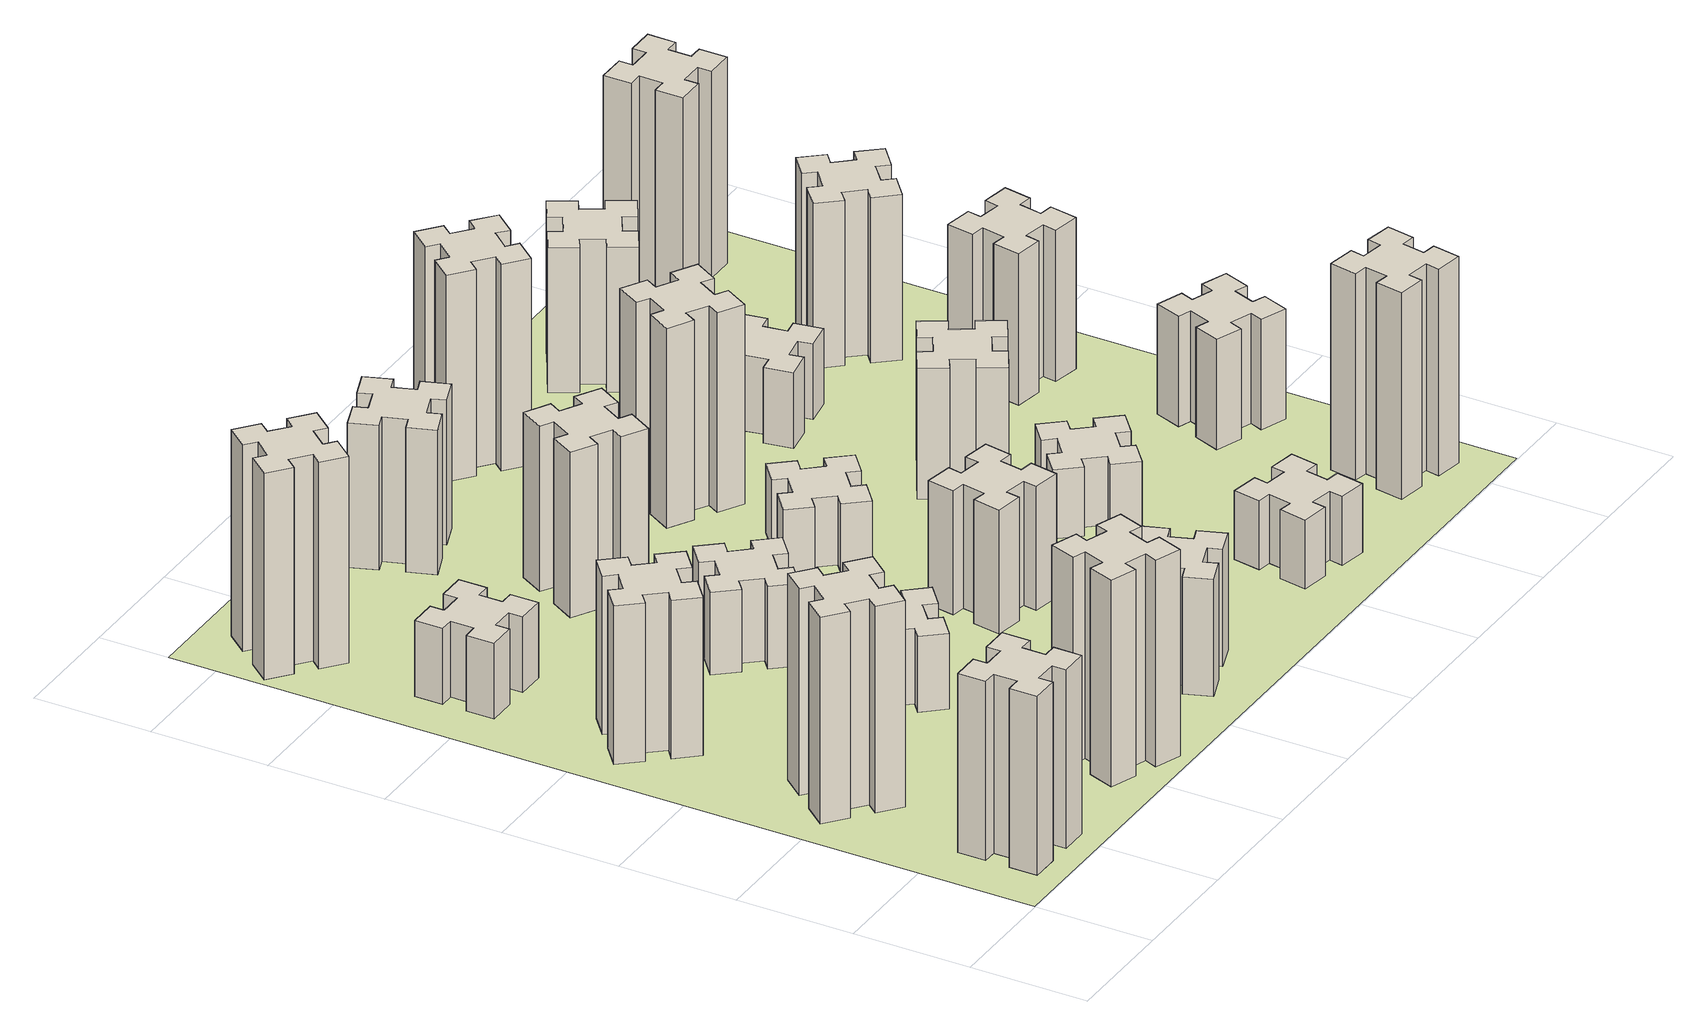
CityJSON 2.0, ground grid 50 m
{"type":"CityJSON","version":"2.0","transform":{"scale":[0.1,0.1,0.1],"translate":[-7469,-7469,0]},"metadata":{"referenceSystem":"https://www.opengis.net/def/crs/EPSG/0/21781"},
"CityObjects":{
"building1":{"type":"Building","attributes":{"class":"1000","function":"1000","usage":"1000","yearOfConstruction":2016,"roofType":"1000","measuredHeight":78,"storeysAboveGround":30,"storeysBelowGround":0},"geometry":[{"type":"Solid","lod":"1","boundaries":[[[[0,1,2,3,4,5,6,7,8,9,10,11,12,13,14,15,16,17,18,19]],[[17,16,20,21]],[[16,15,22,20]],[[15,14,23,22]],[[14,13,24,23]],[[13,12,25,24]],[[12,11,26,25]],[[11,10,27,26]],[[10,9,28,27]],[[9,8,29,28]],[[8,7,30,29]],[[7,6,31,30]],[[6,5,32,31]],[[5,4,33,32]],[[4,3,34,33]],[[3,2,35,34]],[[2,1,36,35]],[[1,0,37,36]],[[0,19,38,37]],[[19,18,39,38]],[[18,17,21,39]],[[24,25,26,27,28,29,30,31,32,33,34,35,36,37,38,39,21,20,22,23]]]]}]},
"building2":{"type":"Building","attributes":{"class":"1000","function":"1000","usage":"1000","yearOfConstruction":2016,"roofType":"1000","measuredHeight":90,"storeysAboveGround":30,"storeysBelowGround":0},"geometry":[{"type":"Solid","lod":"1","boundaries":[[[[40,41,42,43,44,45,46,47,48,49,50,51,52,53,54,55,56,57,58,59]],[[57,56,60,61]],[[56,55,62,60]],[[55,54,63,62]],[[54,53,64,63]],[[53,52,65,64]],[[52,51,66,65]],[[51,50,67,66]],[[50,49,68,67]],[[49,48,69,68]],[[48,47,70,69]],[[47,46,71,70]],[[46,45,72,71]],[[45,44,73,72]],[[44,43,74,73]],[[43,42,75,74]],[[42,41,76,75]],[[41,40,77,76]],[[40,59,78,77]],[[59,58,79,78]],[[58,57,61,79]],[[64,65,66,67,68,69,70,71,72,73,74,75,76,77,78,79,61,60,62,63]]]]}]},
"building3":{"type":"Building","attributes":{"class":"1000","function":"1000","usage":"1000","yearOfConstruction":2016,"roofType":"1000","measuredHeight":69,"storeysAboveGround":30,"storeysBelowGround":0},"geometry":[{"type":"Solid","lod":"1","boundaries":[[[[80,81,82,83,84,85,86,87,88,89,90,91,92,93,94,95,96,97,98,99]],[[97,96,100,101]],[[96,95,102,100]],[[95,94,103,102]],[[94,93,104,103]],[[93,92,105,104]],[[92,91,106,105]],[[91,90,107,106]],[[90,89,108,107]],[[89,88,109,108]],[[88,87,110,109]],[[87,86,111,110]],[[86,85,112,111]],[[85,84,113,112]],[[84,83,114,113]],[[83,82,115,114]],[[82,81,116,115]],[[81,80,117,116]],[[80,99,118,117]],[[99,98,119,118]],[[98,97,101,119]],[[104,105,106,107,108,109,110,111,112,113,114,115,116,117,118,119,101,100,102,103]]]]}]},
"building4":{"type":"Building","attributes":{"class":"1000","function":"1000","usage":"1000","yearOfConstruction":2016,"roofType":"1000","measuredHeight":33,"storeysAboveGround":30,"storeysBelowGround":0},"geometry":[{"type":"Solid","lod":"1","boundaries":[[[[120,121,122,123,124,125,126,127,128,129,130,131,132,133,134,135,136,137,138,139]],[[137,136,140,141]],[[136,135,142,140]],[[135,134,143,142]],[[134,133,144,143]],[[133,132,145,144]],[[132,131,146,145]],[[131,130,147,146]],[[130,129,148,147]],[[129,128,149,148]],[[128,127,150,149]],[[127,126,151,150]],[[126,125,152,151]],[[125,124,153,152]],[[124,123,154,153]],[[123,122,155,154]],[[122,121,156,155]],[[121,120,157,156]],[[120,139,158,157]],[[139,138,159,158]],[[138,137,141,159]],[[144,145,146,147,148,149,150,151,152,153,154,155,156,157,158,159,141,140,142,143]]]]}]},
"building5":{"type":"Building","attributes":{"class":"1000","function":"1000","usage":"1000","yearOfConstruction":2016,"roofType":"1000","measuredHeight":90,"storeysAboveGround":30,"storeysBelowGround":0},"geometry":[{"type":"Solid","lod":"1","boundaries":[[[[160,161,162,163,164,165,166,167,168,169,170,171,172,173,174,175,176,177,178,179]],[[177,176,180,181]],[[176,175,182,180]],[[175,174,183,182]],[[174,173,184,183]],[[173,172,185,184]],[[172,171,186,185]],[[171,170,187,186]],[[170,169,188,187]],[[169,168,189,188]],[[168,167,190,189]],[[167,166,191,190]],[[166,165,192,191]],[[165,164,193,192]],[[164,163,194,193]],[[163,162,195,194]],[[162,161,196,195]],[[161,160,197,196]],[[160,179,198,197]],[[179,178,199,198]],[[178,177,181,199]],[[184,185,186,187,188,189,190,191,192,193,194,195,196,197,198,199,181,180,182,183]]]]}]},
"building6":{"type":"Building","attributes":{"class":"1000","function":"1000","usage":"1000","yearOfConstruction":2016,"roofType":"1000","measuredHeight":90,"storeysAboveGround":30,"storeysBelowGround":0},"geometry":[{"type":"Solid","lod":"1","boundaries":[[[[200,201,202,203,204,205,206,207,208,209,210,211,212,213,214,215,216,217,218,219]],[[217,216,220,221]],[[216,215,222,220]],[[215,214,223,222]],[[214,213,224,223]],[[213,212,225,224]],[[212,211,226,225]],[[211,210,227,226]],[[210,209,228,227]],[[209,208,229,228]],[[208,207,230,229]],[[207,206,231,230]],[[206,205,232,231]],[[205,204,233,232]],[[204,203,234,233]],[[203,202,235,234]],[[202,201,236,235]],[[201,200,237,236]],[[200,219,238,237]],[[219,218,239,238]],[[218,217,221,239]],[[224,225,226,227,228,229,230,231,232,233,234,235,236,237,238,239,221,220,222,223]]]]}]},
"building7":{"type":"Building","attributes":{"class":"1000","function":"1000","usage":"1000","yearOfConstruction":2016,"roofType":"1000","measuredHeight":33,"storeysAboveGround":30,"storeysBelowGround":0},"geometry":[{"type":"Solid","lod":"1","boundaries":[[[[240,241,242,243,244,245,246,247,248,249,250,251,252,253,254,255,256,257,258,259]],[[257,256,260,261]],[[256,255,262,260]],[[255,254,263,262]],[[254,253,264,263]],[[253,252,265,264]],[[252,251,266,265]],[[251,250,267,266]],[[250,249,268,267]],[[249,248,269,268]],[[248,247,270,269]],[[247,246,271,270]],[[246,245,272,271]],[[245,244,273,272]],[[244,243,274,273]],[[243,242,275,274]],[[242,241,276,275]],[[241,240,277,276]],[[240,259,278,277]],[[259,258,279,278]],[[258,257,261,279]],[[264,265,266,267,268,269,270,271,272,273,274,275,276,277,278,279,261,260,262,263]]]]}]},
"building8":{"type":"Building","attributes":{"class":"1000","function":"1000","usage":"1000","yearOfConstruction":2016,"roofType":"1000","measuredHeight":36,"storeysAboveGround":30,"storeysBelowGround":0},"geometry":[{"type":"Solid","lod":"1","boundaries":[[[[280,281,282,283,284,285,286,287,288,289,290,291,292,293,294,295,296,297,298,299]],[[297,296,300,301]],[[296,295,302,300]],[[295,294,303,302]],[[294,293,304,303]],[[293,292,305,304]],[[292,291,306,305]],[[291,290,307,306]],[[290,289,308,307]],[[289,288,309,308]],[[288,287,310,309]],[[287,286,311,310]],[[286,285,312,311]],[[285,284,313,312]],[[284,283,314,313]],[[283,282,315,314]],[[282,281,316,315]],[[281,280,317,316]],[[280,299,318,317]],[[299,298,319,318]],[[298,297,301,319]],[[304,305,306,307,308,309,310,311,312,313,314,315,316,317,318,319,301,300,302,303]]]]}]},
"building9":{"type":"Building","attributes":{"class":"1000","function":"1000","usage":"1000","yearOfConstruction":2016,"roofType":"1000","measuredHeight":51,"storeysAboveGround":30,"storeysBelowGround":0},"geometry":[{"type":"Solid","lod":"1","boundaries":[[[[320,321,322,323,324,325,326,327,328,329,330,331,332,333,334,335,336,337,338,339]],[[337,336,340,341]],[[336,335,342,340]],[[335,334,343,342]],[[334,333,344,343]],[[333,332,345,344]],[[332,331,346,345]],[[331,330,347,346]],[[330,329,348,347]],[[329,328,349,348]],[[328,327,350,349]],[[327,326,351,350]],[[326,325,352,351]],[[325,324,353,352]],[[324,323,354,353]],[[323,322,355,354]],[[322,321,356,355]],[[321,320,357,356]],[[320,339,358,357]],[[339,338,359,358]],[[338,337,341,359]],[[344,345,346,347,348,349,350,351,352,353,354,355,356,357,358,359,341,340,342,343]]]]}]},
"building10":{"type":"Building","attributes":{"class":"1000","function":"1000","usage":"1000","yearOfConstruction":2016,"roofType":"1000","measuredHeight":72,"storeysAboveGround":30,"storeysBelowGround":0},"geometry":[{"type":"Solid","lod":"1","boundaries":[[[[360,361,362,363,364,365,366,367,368,369,370,371,372,373,374,375,376,377,378,379]],[[377,376,380,381]],[[376,375,382,380]],[[375,374,383,382]],[[374,373,384,383]],[[373,372,385,384]],[[372,371,386,385]],[[371,370,387,386]],[[370,369,388,387]],[[369,368,389,388]],[[368,367,390,389]],[[367,366,391,390]],[[366,365,392,391]],[[365,364,393,392]],[[364,363,394,393]],[[363,362,395,394]],[[362,361,396,395]],[[361,360,397,396]],[[360,379,398,397]],[[379,378,399,398]],[[378,377,381,399]],[[384,385,386,387,388,389,390,391,392,393,394,395,396,397,398,399,381,380,382,383]]]]}]},
"building11":{"type":"Building","attributes":{"class":"1000","function":"1000","usage":"1000","yearOfConstruction":2016,"roofType":"1000","measuredHeight":63,"storeysAboveGround":30,"storeysBelowGround":0},"geometry":[{"type":"Solid","lod":"1","boundaries":[[[[400,401,402,403,404,405,406,407,408,409,410,411,412,413,414,415,416,417,418,419]],[[417,416,420,421]],[[416,415,422,420]],[[415,414,423,422]],[[414,413,424,423]],[[413,412,425,424]],[[412,411,426,425]],[[411,410,427,426]],[[410,409,428,427]],[[409,408,429,428]],[[408,407,430,429]],[[407,406,431,430]],[[406,405,432,431]],[[405,404,433,432]],[[404,403,434,433]],[[403,402,435,434]],[[402,401,436,435]],[[401,400,437,436]],[[400,419,438,437]],[[419,418,439,438]],[[418,417,421,439]],[[424,425,426,427,428,429,430,431,432,433,434,435,436,437,438,439,421,420,422,423]]]]}]},
"building12":{"type":"Building","attributes":{"class":"1000","function":"1000","usage":"1000","yearOfConstruction":2016,"roofType":"1000","measuredHeight":54,"storeysAboveGround":30,"storeysBelowGround":0},"geometry":[{"type":"Solid","lod":"1","boundaries":[[[[440,441,442,443,444,445,446,447,448,449,450,451,452,453,454,455,456,457,458,459]],[[457,456,460,461]],[[456,455,462,460]],[[455,454,463,462]],[[454,453,464,463]],[[453,452,465,464]],[[452,451,466,465]],[[451,450,467,466]],[[450,449,468,467]],[[449,448,469,468]],[[448,447,470,469]],[[447,446,471,470]],[[446,445,472,471]],[[445,444,473,472]],[[444,443,474,473]],[[443,442,475,474]],[[442,441,476,475]],[[441,440,477,476]],[[440,459,478,477]],[[459,458,479,478]],[[458,457,461,479]],[[464,465,466,467,468,469,470,471,472,473,474,475,476,477,478,479,461,460,462,463]]]]}]},
"building13":{"type":"Building","attributes":{"class":"1000","function":"1000","usage":"1000","yearOfConstruction":2016,"roofType":"1000","measuredHeight":30,"storeysAboveGround":30,"storeysBelowGround":0},"geometry":[{"type":"Solid","lod":"1","boundaries":[[[[480,481,482,483,484,485,486,487,488,489,490,491,492,493,494,495,496,497,498,499]],[[497,496,500,501]],[[496,495,502,500]],[[495,494,503,502]],[[494,493,504,503]],[[493,492,505,504]],[[492,491,506,505]],[[491,490,507,506]],[[490,489,508,507]],[[489,488,509,508]],[[488,487,510,509]],[[487,486,511,510]],[[486,485,512,511]],[[485,484,513,512]],[[484,483,514,513]],[[483,482,515,514]],[[482,481,516,515]],[[481,480,517,516]],[[480,499,518,517]],[[499,498,519,518]],[[498,497,501,519]],[[504,505,506,507,508,509,510,511,512,513,514,515,516,517,518,519,501,500,502,503]]]]}]},
"building14":{"type":"Building","attributes":{"class":"1000","function":"1000","usage":"1000","yearOfConstruction":2016,"roofType":"1000","measuredHeight":87,"storeysAboveGround":30,"storeysBelowGround":0},"geometry":[{"type":"Solid","lod":"1","boundaries":[[[[520,521,522,523,524,525,526,527,528,529,530,531,532,533,534,535,536,537,538,539]],[[537,536,540,541]],[[536,535,542,540]],[[535,534,543,542]],[[534,533,544,543]],[[533,532,545,544]],[[532,531,546,545]],[[531,530,547,546]],[[530,529,548,547]],[[529,528,549,548]],[[528,527,550,549]],[[527,526,551,550]],[[526,525,552,551]],[[525,524,553,552]],[[524,523,554,553]],[[523,522,555,554]],[[522,521,556,555]],[[521,520,557,556]],[[520,539,558,557]],[[539,538,559,558]],[[538,537,541,559]],[[544,545,546,547,548,549,550,551,552,553,554,555,556,557,558,559,541,540,542,543]]]]}]},
"building15":{"type":"Building","attributes":{"class":"1000","function":"1000","usage":"1000","yearOfConstruction":2016,"roofType":"1000","measuredHeight":30,"storeysAboveGround":30,"storeysBelowGround":0},"geometry":[{"type":"Solid","lod":"1","boundaries":[[[[560,561,562,563,564,565,566,567,568,569,570,571,572,573,574,575,576,577,578,579]],[[577,576,580,581]],[[576,575,582,580]],[[575,574,583,582]],[[574,573,584,583]],[[573,572,585,584]],[[572,571,586,585]],[[571,570,587,586]],[[570,569,588,587]],[[569,568,589,588]],[[568,567,590,589]],[[567,566,591,590]],[[566,565,592,591]],[[565,564,593,592]],[[564,563,594,593]],[[563,562,595,594]],[[562,561,596,595]],[[561,560,597,596]],[[560,579,598,597]],[[579,578,599,598]],[[578,577,581,599]],[[584,585,586,587,588,589,590,591,592,593,594,595,596,597,598,599,581,580,582,583]]]]}]},
"building16":{"type":"Building","attributes":{"class":"1000","function":"1000","usage":"1000","yearOfConstruction":2016,"roofType":"1000","measuredHeight":90,"storeysAboveGround":30,"storeysBelowGround":0},"geometry":[{"type":"Solid","lod":"1","boundaries":[[[[600,601,602,603,604,605,606,607,608,609,610,611,612,613,614,615,616,617,618,619]],[[617,616,620,621]],[[616,615,622,620]],[[615,614,623,622]],[[614,613,624,623]],[[613,612,625,624]],[[612,611,626,625]],[[611,610,627,626]],[[610,609,628,627]],[[609,608,629,628]],[[608,607,630,629]],[[607,606,631,630]],[[606,605,632,631]],[[605,604,633,632]],[[604,603,634,633]],[[603,602,635,634]],[[602,601,636,635]],[[601,600,637,636]],[[600,619,638,637]],[[619,618,639,638]],[[618,617,621,639]],[[624,625,626,627,628,629,630,631,632,633,634,635,636,637,638,639,621,620,622,623]]]]}]},
"building17":{"type":"Building","attributes":{"class":"1000","function":"1000","usage":"1000","yearOfConstruction":2016,"roofType":"1000","measuredHeight":30,"storeysAboveGround":30,"storeysBelowGround":0},"geometry":[{"type":"Solid","lod":"1","boundaries":[[[[640,641,642,643,644,645,646,647,648,649,650,651,652,653,654,655,656,657,658,659]],[[657,656,660,661]],[[656,655,662,660]],[[655,654,663,662]],[[654,653,664,663]],[[653,652,665,664]],[[652,651,666,665]],[[651,650,667,666]],[[650,649,668,667]],[[649,648,669,668]],[[648,647,670,669]],[[647,646,671,670]],[[646,645,672,671]],[[645,644,673,672]],[[644,643,674,673]],[[643,642,675,674]],[[642,641,676,675]],[[641,640,677,676]],[[640,659,678,677]],[[659,658,679,678]],[[658,657,661,679]],[[664,665,666,667,668,669,670,671,672,673,674,675,676,677,678,679,661,660,662,663]]]]}]},
"building18":{"type":"Building","attributes":{"class":"1000","function":"1000","usage":"1000","yearOfConstruction":2016,"roofType":"1000","measuredHeight":57,"storeysAboveGround":30,"storeysBelowGround":0},"geometry":[{"type":"Solid","lod":"1","boundaries":[[[[680,681,682,683,684,685,686,687,688,689,690,691,692,693,694,695,696,697,698,699]],[[697,696,700,701]],[[696,695,702,700]],[[695,694,703,702]],[[694,693,704,703]],[[693,692,705,704]],[[692,691,706,705]],[[691,690,707,706]],[[690,689,708,707]],[[689,688,709,708]],[[688,687,710,709]],[[687,686,711,710]],[[686,685,712,711]],[[685,684,713,712]],[[684,683,714,713]],[[683,682,715,714]],[[682,681,716,715]],[[681,680,717,716]],[[680,699,718,717]],[[699,698,719,718]],[[698,697,701,719]],[[704,705,706,707,708,709,710,711,712,713,714,715,716,717,718,719,701,700,702,703]]]]}]},
"building19":{"type":"Building","attributes":{"class":"1000","function":"1000","usage":"1000","yearOfConstruction":2016,"roofType":"1000","measuredHeight":33,"storeysAboveGround":30,"storeysBelowGround":0},"geometry":[{"type":"Solid","lod":"1","boundaries":[[[[720,721,722,723,724,725,726,727,728,729,730,731,732,733,734,735,736,737,738,739]],[[737,736,740,741]],[[736,735,742,740]],[[735,734,743,742]],[[734,733,744,743]],[[733,732,745,744]],[[732,731,746,745]],[[731,730,747,746]],[[730,729,748,747]],[[729,728,749,748]],[[728,727,750,749]],[[727,726,751,750]],[[726,725,752,751]],[[725,724,753,752]],[[724,723,754,753]],[[723,722,755,754]],[[722,721,756,755]],[[721,720,757,756]],[[720,739,758,757]],[[739,738,759,758]],[[738,737,741,759]],[[744,745,746,747,748,749,750,751,752,753,754,755,756,757,758,759,741,740,742,743]]]]}]},
"building20":{"type":"Building","attributes":{"class":"1000","function":"1000","usage":"1000","yearOfConstruction":2016,"roofType":"1000","measuredHeight":90,"storeysAboveGround":30,"storeysBelowGround":0},"geometry":[{"type":"Solid","lod":"1","boundaries":[[[[760,761,762,763,764,765,766,767,768,769,770,771,772,773,774,775,776,777,778,779]],[[777,776,780,781]],[[776,775,782,780]],[[775,774,783,782]],[[774,773,784,783]],[[773,772,785,784]],[[772,771,786,785]],[[771,770,787,786]],[[770,769,788,787]],[[769,768,789,788]],[[768,767,790,789]],[[767,766,791,790]],[[766,765,792,791]],[[765,764,793,792]],[[764,763,794,793]],[[763,762,795,794]],[[762,761,796,795]],[[761,760,797,796]],[[760,779,798,797]],[[779,778,799,798]],[[778,777,781,799]],[[784,785,786,787,788,789,790,791,792,793,794,795,796,797,798,799,781,780,782,783]]]]}]},
"building21":{"type":"Building","attributes":{"class":"1000","function":"1000","usage":"1000","yearOfConstruction":2016,"roofType":"1000","measuredHeight":63,"storeysAboveGround":30,"storeysBelowGround":0},"geometry":[{"type":"Solid","lod":"1","boundaries":[[[[800,801,802,803,804,805,806,807,808,809,810,811,812,813,814,815,816,817,818,819]],[[817,816,820,821]],[[816,815,822,820]],[[815,814,823,822]],[[814,813,824,823]],[[813,812,825,824]],[[812,811,826,825]],[[811,810,827,826]],[[810,809,828,827]],[[809,808,829,828]],[[808,807,830,829]],[[807,806,831,830]],[[806,805,832,831]],[[805,804,833,832]],[[804,803,834,833]],[[803,802,835,834]],[[802,801,836,835]],[[801,800,837,836]],[[800,819,838,837]],[[819,818,839,838]],[[818,817,821,839]],[[824,825,826,827,828,829,830,831,832,833,834,835,836,837,838,839,821,820,822,823]]]]}]},
"building22":{"type":"Building","attributes":{"class":"1000","function":"1000","usage":"1000","yearOfConstruction":2016,"roofType":"1000","measuredHeight":48,"storeysAboveGround":30,"storeysBelowGround":0},"geometry":[{"type":"Solid","lod":"1","boundaries":[[[[840,841,842,843,844,845,846,847,848,849,850,851,852,853,854,855,856,857,858,859]],[[857,856,860,861]],[[856,855,862,860]],[[855,854,863,862]],[[854,853,864,863]],[[853,852,865,864]],[[852,851,866,865]],[[851,850,867,866]],[[850,849,868,867]],[[849,848,869,868]],[[848,847,870,869]],[[847,846,871,870]],[[846,845,872,871]],[[845,844,873,872]],[[844,843,874,873]],[[843,842,875,874]],[[842,841,876,875]],[[841,840,877,876]],[[840,859,878,877]],[[859,858,879,878]],[[858,857,861,879]],[[864,865,866,867,868,869,870,871,872,873,874,875,876,877,878,879,861,860,862,863]]]]}]},
"building23":{"type":"Building","attributes":{"class":"1000","function":"1000","usage":"1000","yearOfConstruction":2016,"roofType":"1000","measuredHeight":66,"storeysAboveGround":30,"storeysBelowGround":0},"geometry":[{"type":"Solid","lod":"1","boundaries":[[[[880,881,882,883,884,885,886,887,888,889,890,891,892,893,894,895,896,897,898,899]],[[897,896,900,901]],[[896,895,902,900]],[[895,894,903,902]],[[894,893,904,903]],[[893,892,905,904]],[[892,891,906,905]],[[891,890,907,906]],[[890,889,908,907]],[[889,888,909,908]],[[888,887,910,909]],[[887,886,911,910]],[[886,885,912,911]],[[885,884,913,912]],[[884,883,914,913]],[[883,882,915,914]],[[882,881,916,915]],[[881,880,917,916]],[[880,899,918,917]],[[899,898,919,918]],[[898,897,901,919]],[[904,905,906,907,908,909,910,911,912,913,914,915,916,917,918,919,901,900,902,903]]]]}]},
"building24":{"type":"Building","attributes":{"class":"1000","function":"1000","usage":"1000","yearOfConstruction":2016,"roofType":"1000","measuredHeight":72,"storeysAboveGround":30,"storeysBelowGround":0},"geometry":[{"type":"Solid","lod":"1","boundaries":[[[[920,921,922,923,924,925,926,927,928,929,930,931,932,933,934,935,936,937,938,939]],[[937,936,940,941]],[[936,935,942,940]],[[935,934,943,942]],[[934,933,944,943]],[[933,932,945,944]],[[932,931,946,945]],[[931,930,947,946]],[[930,929,948,947]],[[929,928,949,948]],[[928,927,950,949]],[[927,926,951,950]],[[926,925,952,951]],[[925,924,953,952]],[[924,923,954,953]],[[923,922,955,954]],[[922,921,956,955]],[[921,920,957,956]],[[920,939,958,957]],[[939,938,959,958]],[[938,937,941,959]],[[944,945,946,947,948,949,950,951,952,953,954,955,956,957,958,959,941,940,942,943]]]]}]},
"building25":{"type":"Building","attributes":{"class":"1000","function":"1000","usage":"1000","yearOfConstruction":2016,"roofType":"1000","measuredHeight":90,"storeysAboveGround":30,"storeysBelowGround":0},"geometry":[{"type":"Solid","lod":"1","boundaries":[[[[960,961,962,963,964,965,966,967,968,969,970,971,972,973,974,975,976,977,978,979]],[[977,976,980,981]],[[976,975,982,980]],[[975,974,983,982]],[[974,973,984,983]],[[973,972,985,984]],[[972,971,986,985]],[[971,970,987,986]],[[970,969,988,987]],[[969,968,989,988]],[[968,967,990,989]],[[967,966,991,990]],[[966,965,992,991]],[[965,964,993,992]],[[964,963,994,993]],[[963,962,995,994]],[[962,961,996,995]],[[961,960,997,996]],[[960,979,998,997]],[[979,978,999,998]],[[978,977,981,999]],[[984,985,986,987,988,989,990,991,992,993,994,995,996,997,998,999,981,980,982,983]]]]}]},
"landuse1":{"type":"LandUse","attributes":{"name":"plot1","function":"1010"},"geometry":[{"type":"MultiSurface","lod":"1","boundaries":[[[1000,1001,1002,1003]]]}]}
},
"vertices":[
[265,325,0],[265,225,0],[205,225,0],[205,105,0],[325,105,0],[325,165,0],[425,165,0],[425,105,0],[545,105,0],[545,225,0],[485,225,0],[485,325,0],[545,325,0],[545,445,0],[425,445,0],[425,385,0],[325,385,0],[325,445,0],[205,445,0],[205,325,0],[325,385,780],[325,445,780],[425,385,780],[425,445,780],[545,445,780],[545,325,780],[485,325,780],[485,225,780],[545,225,780],[545,105,780],[425,105,780],[425,165,780],[325,165,780],[325,105,780],[205,105,780],[205,225,780],[265,225,780],[265,325,780],[205,325,780],[205,445,780],
[484,1067,0],[408,1132,0],[446,1178,0],[354,1255,0],[277,1163,0],[323,1124,0],[259,1048,0],[213,1086,0],[136,994,0],[228,917,0],[266,963,0],[343,899,0],[304,853,0],[396,776,0],[473,868,0],[427,906,0],[492,983,0],[538,944,0],[615,1036,0],[523,1113,0],[492,983,900],[538,944,900],[427,906,900],[473,868,900],[396,776,900],[304,853,900],[343,899,900],[266,963,900],[228,917,900],[136,994,900],[213,1086,900],[259,1048,900],[323,1124,900],[277,1163,900],[354,1255,900],[446,1178,900],[408,1132,900],[484,1067,900],[523,1113,900],[615,1036,900],
[492,1888,0],[427,1964,0],[473,2003,0],[396,2095,0],[304,2018,0],[343,1972,0],[266,1907,0],[228,1953,0],[136,1876,0],[213,1784,0],[259,1823,0],[323,1746,0],[277,1708,0],[354,1616,0],[446,1693,0],[408,1739,0],[484,1803,0],[523,1757,0],[615,1834,0],[538,1926,0],[484,1803,690],[523,1757,690],[408,1739,690],[446,1693,690],[354,1616,690],[277,1708,690],[323,1746,690],[259,1823,690],[213,1784,690],[136,1876,690],[228,1953,690],[266,1907,690],[343,1972,690],[304,2018,690],[396,2095,690],[473,2003,690],[427,1964,690],[492,1888,690],[538,1926,690],[615,1834,690],
[485,2545,0],[485,2645,0],[545,2645,0],[545,2765,0],[425,2765,0],[425,2705,0],[325,2705,0],[325,2765,0],[205,2765,0],[205,2645,0],[265,2645,0],[265,2545,0],[205,2545,0],[205,2425,0],[325,2425,0],[325,2485,0],[425,2485,0],[425,2425,0],[545,2425,0],[545,2545,0],[425,2485,330],[425,2425,330],[325,2485,330],[325,2425,330],[205,2425,330],[205,2545,330],[265,2545,330],[265,2645,330],[205,2645,330],[205,2765,330],[325,2765,330],[325,2705,330],[425,2705,330],[425,2765,330],[545,2765,330],[545,2645,330],[485,2645,330],[485,2545,330],[545,2545,330],[545,2425,330],
[1029,360,0],[995,266,0],[939,287,0],[897,174,0],[1010,133,0],[1031,189,0],[1125,155,0],[1104,99,0],[1217,57,0],[1258,170,0],[1202,191,0],[1236,285,0],[1292,264,0],[1333,377,0],[1220,418,0],[1200,362,0],[1106,396,0],[1127,452,0],[1014,493,0],[973,380,0],[1106,396,900],[1127,452,900],[1200,362,900],[1220,418,900],[1333,377,900],[1292,264,900],[1236,285,900],[1202,191,900],[1258,170,900],[1217,57,900],[1104,99,900],[1125,155,900],[1031,189,900],[1010,133,900],[897,174,900],[939,287,900],[995,266,900],[1029,360,900],[973,380,900],[1014,493,900],
[384,3387,0],[308,3452,0],[346,3498,0],[254,3575,0],[177,3483,0],[223,3444,0],[159,3368,0],[113,3406,0],[36,3314,0],[128,3237,0],[166,3283,0],[243,3219,0],[204,3173,0],[296,3096,0],[373,3188,0],[327,3226,0],[392,3303,0],[438,3264,0],[515,3356,0],[423,3433,0],[392,3303,900],[438,3264,900],[327,3226,900],[373,3188,900],[296,3096,900],[204,3173,900],[243,3219,900],[166,3283,900],[128,3237,900],[36,3314,900],[113,3406,900],[159,3368,900],[223,3444,900],[177,3483,900],[254,3575,900],[346,3498,900],[308,3452,900],[384,3387,900],[423,3433,900],[515,3356,900],
[1083,1332,0],[1006,1267,0],[968,1313,0],[876,1236,0],[953,1144,0],[999,1183,0],[1063,1106,0],[1017,1068,0],[1094,976,0],[1186,1053,0],[1148,1099,0],[1224,1163,0],[1263,1117,0],[1355,1194,0],[1278,1286,0],[1232,1248,0],[1167,1324,0],[1213,1363,0],[1136,1455,0],[1044,1378,0],[1167,1324,330],[1213,1363,330],[1232,1248,330],[1278,1286,330],[1355,1194,330],[1263,1117,330],[1224,1163,330],[1148,1099,330],[1186,1053,330],[1094,976,330],[1017,1068,330],[1063,1106,330],[999,1183,330],[953,1144,330],[876,1236,330],[968,1313,330],[1006,1267,330],[1083,1332,330],[1044,1378,330],[1136,1455,330],
[1083,1972,0],[1006,1907,0],[968,1953,0],[876,1876,0],[953,1784,0],[999,1823,0],[1063,1746,0],[1017,1708,0],[1094,1616,0],[1186,1693,0],[1148,1739,0],[1224,1803,0],[1263,1757,0],[1355,1834,0],[1278,1926,0],[1232,1888,0],[1167,1964,0],[1213,2003,0],[1136,2095,0],[1044,2018,0],[1167,1964,360],[1213,2003,360],[1232,1888,360],[1278,1926,360],[1355,1834,360],[1263,1757,360],[1224,1803,360],[1148,1739,360],[1186,1693,360],[1094,1616,360],[1017,1708,360],[1063,1746,360],[999,1823,360],[953,1784,360],[876,1876,360],[968,1953,360],[1006,1907,360],[1083,1972,360],[1044,2018,360],[1136,2095,360],
[1765,496,0],[1671,462,0],[1650,518,0],[1537,477,0],[1579,364,0],[1635,385,0],[1669,291,0],[1613,270,0],[1654,157,0],[1767,199,0],[1746,255,0],[1840,289,0],[1860,233,0],[1973,274,0],[1932,387,0],[1876,366,0],[1842,460,0],[1898,480,0],[1857,593,0],[1744,552,0],[1842,460,510],[1898,480,510],[1876,366,510],[1932,387,510],[1973,274,510],[1860,233,510],[1840,289,510],[1746,255,510],[1767,199,510],[1654,157,510],[1613,270,510],[1669,291,510],[1635,385,510],[1579,364,510],[1537,477,510],[1650,518,510],[1671,462,510],[1765,496,510],[1744,552,510],[1857,593,510],
[1314,2666,0],[1227,2716,0],[1257,2768,0],[1153,2828,0],[1093,2724,0],[1145,2694,0],[1095,2607,0],[1043,2637,0],[983,2533,0],[1087,2473,0],[1117,2525,0],[1204,2475,0],[1174,2423,0],[1278,2363,0],[1338,2467,0],[1286,2497,0],[1336,2584,0],[1388,2554,0],[1448,2658,0],[1344,2718,0],[1336,2584,720],[1388,2554,720],[1286,2497,720],[1338,2467,720],[1278,2363,720],[1174,2423,720],[1204,2475,720],[1117,2525,720],[1087,2473,720],[983,2533,720],[1043,2637,720],[1095,2607,720],[1145,2694,720],[1093,2724,720],[1153,2828,720],[1257,2768,720],[1227,2716,720],[1314,2666,720],[1344,2718,720],[1448,2658,720],
[1125,3456,0],[1031,3422,0],[1010,3478,0],[897,3437,0],[939,3324,0],[995,3345,0],[1029,3251,0],[973,3230,0],[1014,3117,0],[1127,3159,0],[1106,3215,0],[1200,3249,0],[1220,3193,0],[1333,3234,0],[1292,3347,0],[1236,3326,0],[1202,3420,0],[1258,3440,0],[1217,3553,0],[1104,3512,0],[1202,3420,630],[1258,3440,630],[1236,3326,630],[1292,3347,630],[1333,3234,630],[1220,3193,630],[1200,3249,630],[1106,3215,630],[1127,3159,630],[1014,3117,630],[973,3230,630],[1029,3251,630],[995,3345,630],[939,3324,630],[897,3437,630],[1010,3478,630],[1031,3422,630],[1125,3456,630],[1104,3512,630],[1217,3553,630],
[1955,1147,0],[1972,1245,0],[2031,1235,0],[2052,1353,0],[1934,1374,0],[1924,1315,0],[1825,1332,0],[1836,1391,0],[1717,1412,0],[1697,1294,0],[1756,1284,0],[1738,1185,0],[1679,1196,0],[1658,1077,0],[1777,1057,0],[1787,1116,0],[1885,1098,0],[1875,1039,0],[1993,1018,0],[2014,1137,0],[1885,1098,540],[1875,1039,540],[1787,1116,540],[1777,1057,540],[1658,1077,540],[1679,1196,540],[1738,1185,540],[1756,1284,540],[1697,1294,540],[1717,1412,540],[1836,1391,540],[1825,1332,540],[1924,1315,540],[1934,1374,540],[2052,1353,540],[2031,1235,540],[1972,1245,540],[1955,1147,540],[2014,1137,540],[1993,1018,540],
[1972,1988,0],[1907,2064,0],[1953,2103,0],[1876,2195,0],[1784,2118,0],[1823,2072,0],[1746,2007,0],[1708,2053,0],[1616,1976,0],[1693,1884,0],[1739,1923,0],[1803,1846,0],[1757,1808,0],[1834,1716,0],[1926,1793,0],[1888,1839,0],[1964,1903,0],[2003,1857,0],[2095,1934,0],[2018,2026,0],[1964,1903,300],[2003,1857,300],[1888,1839,300],[1926,1793,300],[1834,1716,300],[1757,1808,300],[1803,1846,300],[1739,1923,300],[1693,1884,300],[1616,1976,300],[1708,2053,300],[1746,2007,300],[1823,2072,300],[1784,2118,300],[1876,2195,300],[1953,2103,300],[1907,2064,300],[1972,1988,300],[2018,2026,300],[2095,1934,300],
[2026,2497,0],[2076,2584,0],[2128,2554,0],[2188,2658,0],[2084,2718,0],[2054,2666,0],[1967,2716,0],[1997,2768,0],[1893,2828,0],[1833,2724,0],[1885,2694,0],[1835,2607,0],[1783,2637,0],[1723,2533,0],[1827,2473,0],[1857,2525,0],[1944,2475,0],[1914,2423,0],[2018,2363,0],[2078,2467,0],[1944,2475,870],[1914,2423,870],[1857,2525,870],[1827,2473,870],[1723,2533,870],[1783,2637,870],[1835,2607,870],[1885,2694,870],[1833,2724,870],[1893,2828,870],[1997,2768,870],[1967,2716,870],[2054,2666,870],[2084,2718,870],[2188,2658,870],[2128,2554,870],[2076,2584,870],[2026,2497,870],[2078,2467,870],[2018,2363,870],
[2596,444,0],[2578,345,0],[2519,356,0],[2498,237,0],[2617,217,0],[2627,276,0],[2725,258,0],[2715,199,0],[2833,178,0],[2854,297,0],[2795,307,0],[2812,405,0],[2871,395,0],[2892,513,0],[2774,534,0],[2764,475,0],[2665,492,0],[2676,551,0],[2557,572,0],[2537,454,0],[2665,492,300],[2676,551,300],[2764,475,300],[2774,534,300],[2892,513,300],[2871,395,300],[2812,405,300],[2795,307,300],[2854,297,300],[2833,178,300],[2715,199,300],[2725,258,300],[2627,276,300],[2617,217,300],[2498,237,300],[2519,356,300],[2578,345,300],[2596,444,300],[2537,454,300],[2557,572,300],
[1746,3383,0],[1823,3319,0],[1784,3273,0],[1876,3196,0],[1953,3288,0],[1907,3326,0],[1972,3403,0],[2018,3364,0],[2095,3456,0],[2003,3533,0],[1964,3487,0],[1888,3552,0],[1926,3598,0],[1834,3675,0],[1757,3583,0],[1803,3544,0],[1739,3468,0],[1693,3506,0],[1616,3414,0],[1708,3337,0],[1739,3468,900],[1693,3506,900],[1803,3544,900],[1757,3583,900],[1834,3675,900],[1926,3598,900],[1888,3552,900],[1964,3487,900],[2003,3533,900],[2095,3456,900],[2018,3364,900],[1972,3403,900],[1907,3326,900],[1953,3288,900],[1876,3196,900],[1784,3273,900],[1823,3319,900],[1746,3383,900],[1708,3337,900],[1616,3414,900],
[2628,1099,0],[2704,1163,0],[2743,1117,0],[2835,1194,0],[2758,1286,0],[2712,1248,0],[2647,1324,0],[2693,1363,0],[2616,1455,0],[2524,1378,0],[2563,1332,0],[2486,1267,0],[2448,1313,0],[2356,1236,0],[2433,1144,0],[2479,1183,0],[2543,1106,0],[2497,1068,0],[2574,976,0],[2666,1053,0],[2543,1106,300],[2497,1068,300],[2479,1183,300],[2433,1144,300],[2356,1236,300],[2448,1313,300],[2486,1267,300],[2563,1332,300],[2524,1378,300],[2616,1455,300],[2693,1363,300],[2647,1324,300],[2712,1248,300],[2758,1286,300],[2835,1194,300],[2743,1117,300],[2704,1163,300],[2628,1099,300],[2666,1053,300],[2574,976,300],
[2584,1876,0],[2497,1826,0],[2467,1878,0],[2363,1818,0],[2423,1714,0],[2475,1744,0],[2525,1657,0],[2473,1627,0],[2533,1523,0],[2637,1583,0],[2607,1635,0],[2694,1685,0],[2724,1633,0],[2828,1693,0],[2768,1797,0],[2716,1767,0],[2666,1854,0],[2718,1884,0],[2658,1988,0],[2554,1928,0],[2666,1854,570],[2718,1884,570],[2716,1767,570],[2768,1797,570],[2828,1693,570],[2724,1633,570],[2694,1685,570],[2607,1635,570],[2637,1583,570],[2533,1523,570],[2473,1627,570],[2525,1657,570],[2475,1744,570],[2423,1714,570],[2363,1818,570],[2467,1878,570],[2497,1826,570],[2584,1876,570],[2554,1928,570],[2658,1988,570],
[2478,2625,0],[2496,2527,0],[2437,2517,0],[2457,2398,0],[2576,2419,0],[2565,2478,0],[2664,2496,0],[2674,2437,0],[2792,2457,0],[2771,2576,0],[2712,2565,0],[2695,2664,0],[2754,2674,0],[2733,2792,0],[2615,2771,0],[2625,2712,0],[2527,2695,0],[2517,2754,0],[2398,2733,0],[2419,2615,0],[2527,2695,330],[2517,2754,330],[2625,2712,330],[2615,2771,330],[2733,2792,330],[2754,2674,330],[2695,2664,330],[2712,2565,330],[2771,2576,330],[2792,2457,330],[2674,2437,330],[2664,2496,330],[2565,2478,330],[2576,2419,330],[2457,2398,330],[2437,2517,330],[2496,2527,330],[2478,2625,330],[2419,2615,330],[2398,2733,330],
[3504,475,0],[3405,492,0],[3416,551,0],[3297,572,0],[3277,454,0],[3336,444,0],[3318,345,0],[3259,356,0],[3238,237,0],[3357,217,0],[3367,276,0],[3465,258,0],[3455,199,0],[3573,178,0],[3594,297,0],[3535,307,0],[3552,405,0],[3611,395,0],[3632,513,0],[3514,534,0],[3552,405,900],[3611,395,900],[3535,307,900],[3594,297,900],[3573,178,900],[3455,199,900],[3465,258,900],[3367,276,900],[3357,217,900],[3238,237,900],[3259,356,900],[3318,345,900],[3336,444,900],[3277,454,900],[3297,572,900],[3416,551,900],[3405,492,900],[3504,475,900],[3514,534,900],[3632,513,900],
[2716,3347,0],[2666,3434,0],[2718,3464,0],[2658,3568,0],[2554,3508,0],[2584,3456,0],[2497,3406,0],[2467,3458,0],[2363,3398,0],[2423,3294,0],[2475,3324,0],[2525,3237,0],[2473,3207,0],[2533,3103,0],[2637,3163,0],[2607,3215,0],[2694,3265,0],[2724,3213,0],[2828,3273,0],[2768,3377,0],[2694,3265,630],[2724,3213,630],[2607,3215,630],[2637,3163,630],[2533,3103,630],[2473,3207,630],[2525,3237,630],[2475,3324,630],[2423,3294,630],[2363,3398,630],[2467,3458,630],[2497,3406,630],[2584,3456,630],[2554,3508,630],[2658,3568,630],[2718,3464,630],[2666,3434,630],[2716,3347,630],[2768,3377,630],[2828,3273,630],
[3351,1029,0],[3445,995,0],[3424,939,0],[3537,897,0],[3578,1010,0],[3522,1031,0],[3556,1125,0],[3612,1104,0],[3653,1217,0],[3540,1258,0],[3520,1202,0],[3426,1236,0],[3447,1292,0],[3334,1333,0],[3293,1220,0],[3349,1200,0],[3315,1106,0],[3259,1127,0],[3217,1014,0],[3330,973,0],[3315,1106,480],[3259,1127,480],[3349,1200,480],[3293,1220,480],[3334,1333,480],[3447,1292,480],[3426,1236,480],[3520,1202,480],[3540,1258,480],[3653,1217,480],[3612,1104,480],[3556,1125,480],[3522,1031,480],[3578,1010,480],[3537,897,480],[3424,939,480],[3445,995,480],[3351,1029,480],[3330,973,480],[3217,1014,480],
[3267,1856,0],[3365,1838,0],[3355,1779,0],[3473,1758,0],[3494,1877,0],[3435,1887,0],[3452,1985,0],[3511,1975,0],[3532,2093,0],[3414,2114,0],[3404,2055,0],[3305,2072,0],[3316,2131,0],[3197,2152,0],[3177,2034,0],[3236,2024,0],[3218,1925,0],[3159,1936,0],[3138,1817,0],[3257,1797,0],[3218,1925,660],[3159,1936,660],[3236,2024,660],[3177,2034,660],[3197,2152,660],[3316,2131,660],[3305,2072,660],[3404,2055,660],[3414,2114,660],[3532,2093,660],[3511,1975,660],[3452,1985,660],[3435,1887,660],[3494,1877,660],[3473,1758,660],[3355,1779,660],[3365,1838,660],[3267,1856,660],[3257,1797,660],[3138,1817,660],
[3119,2563,0],[3183,2486,0],[3137,2448,0],[3214,2356,0],[3306,2433,0],[3268,2479,0],[3344,2543,0],[3383,2497,0],[3475,2574,0],[3398,2666,0],[3352,2628,0],[3287,2704,0],[3333,2743,0],[3256,2835,0],[3164,2758,0],[3203,2712,0],[3126,2647,0],[3088,2693,0],[2996,2616,0],[3073,2524,0],[3126,2647,720],[3088,2693,720],[3203,2712,720],[3164,2758,720],[3256,2835,720],[3333,2743,720],[3287,2704,720],[3352,2628,720],[3398,2666,720],[3475,2574,720],[3383,2497,720],[3344,2543,720],[3268,2479,720],[3306,2433,720],[3214,2356,720],[3137,2448,720],[3183,2486,720],[3119,2563,720],[3073,2524,720],[2996,2616,720],
[3285,3325,0],[3385,3325,0],[3385,3265,0],[3505,3265,0],[3505,3385,0],[3445,3385,0],[3445,3485,0],[3505,3485,0],[3505,3605,0],[3385,3605,0],[3385,3545,0],[3285,3545,0],[3285,3605,0],[3165,3605,0],[3165,3485,0],[3225,3485,0],[3225,3385,0],[3165,3385,0],[3165,3265,0],[3285,3265,0],[3225,3385,900],[3165,3385,900],[3225,3485,900],[3165,3485,900],[3165,3605,900],[3285,3605,900],[3285,3545,900],[3385,3545,900],[3385,3605,900],[3505,3605,900],[3505,3485,900],[3445,3485,900],[3445,3385,900],[3505,3385,900],[3505,3265,900],[3385,3265,900],[3385,3325,900],[3285,3325,900],[3285,3265,900],[3165,3265,900],
[5,3705,0],[3705,3705,0],[3705,5,0],[5,5,0]
]}
